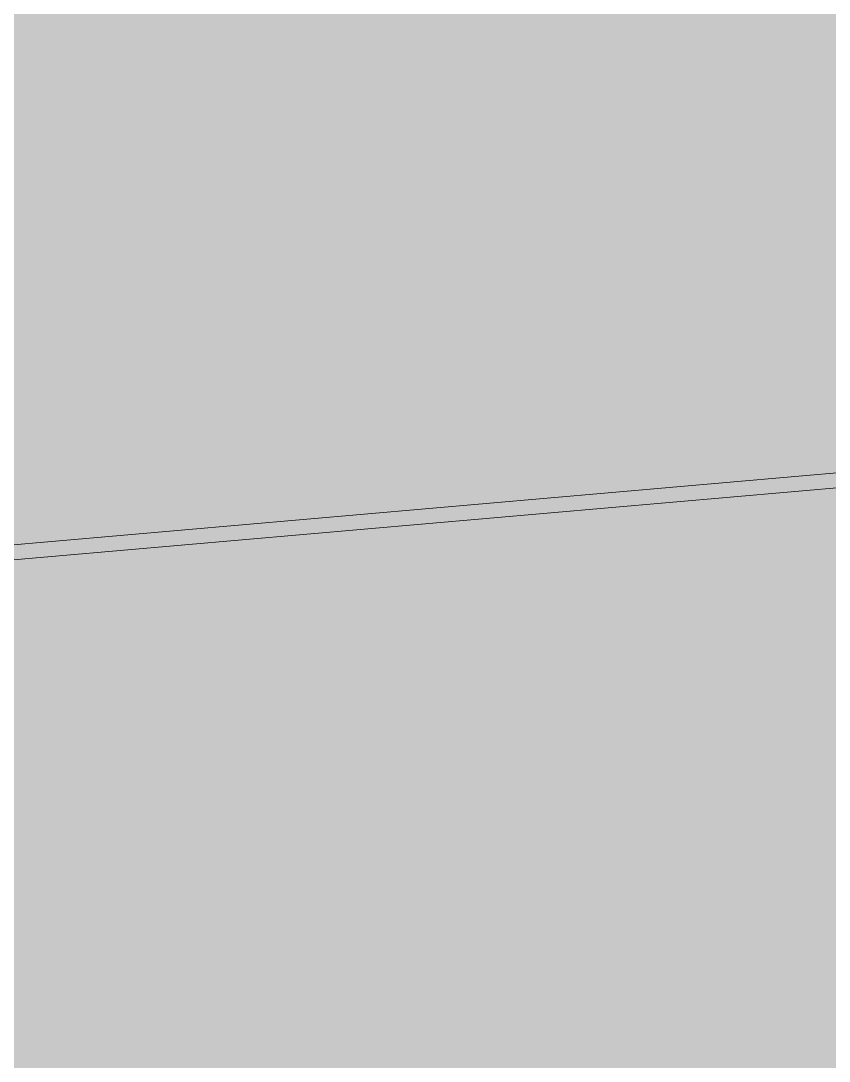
# Model space of a CAD drawing. Header units: metres. Extents: x -4613 to -4328, y -1 to 30.
# Drawn here: x -4376.0851 to -4375.8071, y 16.6727 to 17.0304 of the extents above; entities that cross this region are included whole.
import ezdxf

# ---------------------------------------------------------------- set-up
doc = ezdxf.new("R2010")
doc.units = ezdxf.units.M
doc.layers.add('A-ROOF', color=132, linetype='Continuous', lineweight=5)

# ---------------------------------------------------------------- blocks, each defined once
blk = doc.blocks.new('Roof Gutters3 - Roof Gutters-1885272-NORTH EAST')
at = {"layer": 'A-ROOF'}
for points in [[(4312.827, 15.9545), (4332.67978, 17.6914), (4332.67943, 17.69657), (4312.82654, 15.95967)], [(4312.86674, 15.50023), (4332.67978, 17.23364), (4332.67943, 17.69137), (4312.827, 15.9545), (4312.82827, 15.94), (4312.8363, 15.94), (4312.8363, 15.84822), (4312.86202, 15.55422)]]:
    blk.add_hatch(color=256, dxfattribs=at).paths.add_polyline_path(points)
h = blk.add_hatch(color=256, dxfattribs=at)
h.paths.add_polyline_path([(4306.91495, 15.88552), (4319.47317, 16.54117), (4322.75161, 16.83018), (4322.75161, 16.83418), (4322.83437, 16.84297), (4322.8357, 16.848), (4322.83852, 16.85003), (4322.83806, 16.8553), (4322.84903, 16.85705), (4322.84807, 16.85936), (4322.84465, 16.85906), (4322.84112, 16.8629), (4322.84635, 16.86707), (4322.84969, 16.86707), (4322.85013, 16.86811), (4322.85868, 16.87026), (4322.86731, 16.86601), (4322.8696, 16.86662), (4322.87059, 16.86667), (4322.87357, 16.86662), (4322.87456, 16.86667), (4322.87753, 16.86662), (4322.87852, 16.86667), (4322.8815, 16.86662), (4322.88249, 16.86667), (4322.88547, 16.86662), (4322.88714, 16.87057), (4322.88578, 16.87536), (4322.88177, 16.87501), (4322.87779, 16.92117), (4322.88212, 16.92161), (4322.88087, 16.92722), (4322.88463, 16.92859), (4322.88317, 16.91705), (4322.88608, 16.91704), (4322.88738, 16.91707), (4322.89005, 16.91704), (4322.89135, 16.91707), (4322.89402, 16.91704), (4322.89532, 16.91707), (4322.89799, 16.91704), (4322.89928, 16.91707), (4322.90196, 16.91704), (4322.90325, 16.91707), (4322.90592, 16.91704), (4322.90722, 16.91707), (4322.90989, 16.91704), (4322.91119, 16.91707), (4322.91386, 16.91704), (4322.91516, 16.91707), (4322.91783, 16.91704), (4322.91913, 16.91707), (4322.9218, 16.91704), (4322.92979, 16.85131), (4322.95844, 16.85158), (4322.95937, 16.85131), (4322.98623, 16.85144), (4322.98715, 16.85131), (4323.00215, 16.85093), (4323.0024, 16.84994), (4327.08091, 17.20676), (4327.07111, 17.39449), (4306.89128, 16.33878), (4306.91362, 15.91084)])
h.paths.add_polyline_path([(4322.91388, 16.84992), (4322.91548, 16.85158), (4322.91388, 16.85003)])
h.paths.add_polyline_path([(4322.92294, 16.85072), (4322.92284, 16.85194), (4322.92289, 16.85093)])
h.paths.add_polyline_path([(4322.94305, 16.85519), (4322.94001, 16.85588), (4322.935, 16.91707), (4322.93767, 16.91704), (4322.93897, 16.90993), (4322.9433, 16.90937), (4322.948, 16.85563), (4322.9436, 16.85524)])
h.paths.add_polyline_path([(4322.92816, 16.85528), (4322.92309, 16.91707), (4322.92577, 16.91704), (4322.93082, 16.85551)])
h.paths.add_polyline_path([(4322.9361, 16.85528), (4322.93103, 16.91707), (4322.9337, 16.91704), (4322.93875, 16.85551)])
h.paths.add_polyline_path([(4322.93213, 16.85528), (4322.92706, 16.91707), (4322.92974, 16.91704), (4322.93478, 16.85551)])
h.paths.add_polyline_path([(4322.85371, 16.85667), (4322.85429, 16.85714), (4322.85368, 16.85705)])
h.paths.add_polyline_path([(4322.86944, 16.85701), (4322.86846, 16.85906), (4322.86943, 16.85705)])
h.paths.add_polyline_path([(4322.90323, 16.85718), (4322.90402, 16.85906), (4322.90321, 16.85735)])
h.paths.add_polyline_path([(4322.90719, 16.85718), (4322.90814, 16.85735), (4322.90718, 16.85735)])
h.paths.add_polyline_path([(4322.9352, 16.92863), (4322.93897, 16.9253), (4322.93691, 16.92089), (4322.93589, 16.92549)])
h.paths.add_polyline_path([(4322.93589, 16.92066), (4322.93192, 16.92634), (4322.9352, 16.92863), (4322.93587, 16.92089)])
for p, q in [((4332.67977, 17.6966), (4312.82654, 15.95967)), ((4332.67978, 17.6914), (4312.827, 15.9545))]:
    blk.add_line(p, q, dxfattribs=at)

msp = doc.modelspace()

# ---------------------------------------------------------------- block references
at = {"layer": 'A-ROOF'}
msp.add_blockref('Roof Gutters3 - Roof Gutters-1885272-NORTH EAST', (-8699.09364, 0), dxfattribs=at)

doc.saveas('drawing.dxf')
